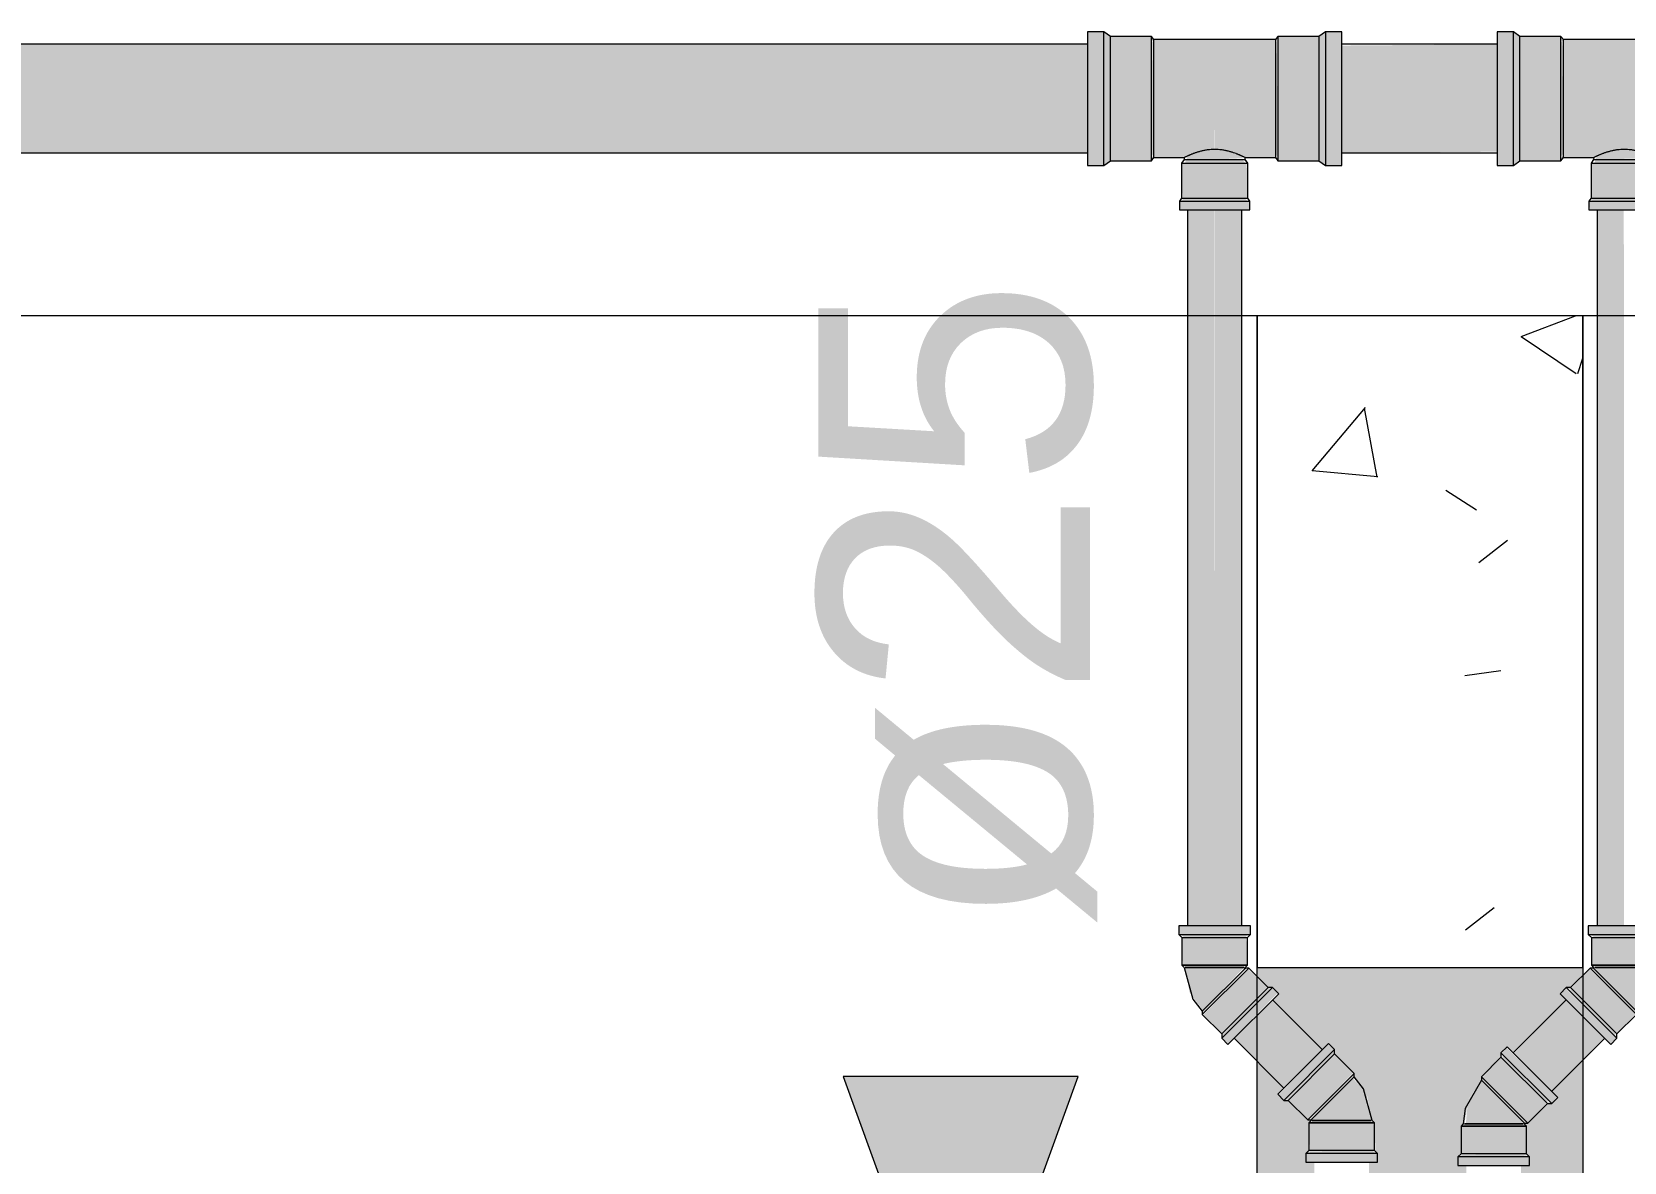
# Model space of a CAD drawing. Header units: metres. Extents: x 147 to 427, y -16 to 162.
# Drawn here: x 391.215 to 391.948, y 2.61 to 3.131 of the extents above; entities that cross this region are included whole.
import ezdxf

# ---------------------------------------------------------------- set-up
doc = ezdxf.new("R2010")
doc.units = ezdxf.units.M
for name, color, linetype, lineweight in [('A-DETL', 7, 'Continuous', 5), ('A-DETL-GENF', 7, 'Continuous', 5), ('A-WALL', 7, 'Continuous', 9), ('P-PIPE', 7, 'Continuous', 5), ('P-PIPE-IDEN', 7, 'Continuous', 5)]:
    doc.layers.add(name, color=color, linetype=linetype, lineweight=lineweight)
doc.styles.add('Arial_25', font='arial.ttf', dxfattribs={"height": 0.125})

# ---------------------------------------------------------------- blocks, each defined once
blk = doc.blocks.new('Joelho 45_90 - Agua Fria_Soldavel - MEP - Tigre - Standard-3635638-HH')
at = {"layer": 'P-PIPE', "true_color": 0x69503c}
for points in [[(-161.39466, 2.63883), (-161.37132, 2.66217), (-161.37455, 2.6646), (-161.39709, 2.64126), (-161.39501, 2.63919)], [(-161.39203, 2.63948), (-161.37181, 2.66019), (-161.37203, 2.66147), (-161.39347, 2.63952), (-161.39207, 2.63948)], [(-161.38183, 2.63016), (-161.36266, 2.64959), (-161.36271, 2.65084), (-161.38261, 2.63019), (-161.38222, 2.63018)], [(-161.35292, 2.61577), (-161.35344, 2.62847), (-161.38312, 2.62847), (-161.38261, 2.61577), (-161.36048, 2.61577), (-161.36047, 2.61577), (-161.35338, 2.61577)], [(-161.3654, 2.62847), (-161.35384, 2.6289), (-161.35515, 2.62957), (-161.38159, 2.62957), (-161.38222, 2.62847), (-161.36581, 2.62847)], [(-161.38452, 2.61037), (-161.35152, 2.61037), (-161.35209, 2.61437), (-161.38452, 2.61437), (-161.38452, 2.61192)]]:
    blk.add_hatch(color=27, dxfattribs=at).paths.add_polyline_path(points)
h = blk.add_hatch(color=27, dxfattribs=at)
h.paths.add_polyline_path([(-161.3837, 2.62985), (-161.36271, 2.65157), (-161.37132, 2.66019), (-161.39236, 2.63851), (-161.38406, 2.63022)])
h.paths.add_polyline_path([(-161.3784, 2.64591), (-161.3784, 2.64592), (-161.3784, 2.64766)])
h = blk.add_hatch(color=27, dxfattribs=at)
h.paths.add_polyline_path([(-161.35552, 2.62957), (-161.35446, 2.62957), (-161.35646, 2.64099), (-161.3592, 2.6448), (-161.36294, 2.64906), (-161.38131, 2.63016), (-161.38101, 2.62957), (-161.35587, 2.62957)])
h.paths.add_polyline_path([(-161.36047, 2.64053), (-161.36048, 2.64053), (-161.36047, 2.64199)])
h = blk.add_hatch(color=27, dxfattribs=at)
h.paths.add_polyline_path([(-161.38066, 2.61437), (-161.35292, 2.6148), (-161.35403, 2.61577), (-161.38261, 2.61535), (-161.38312, 2.61437), (-161.38088, 2.61437)])
h.paths.add_polyline_path([(-161.35152, 2.61437), (-161.35292, 2.61503), (-161.35209, 2.61437)])
at = {"layer": 'P-PIPE'}
for p, q in [((-161.37415, 2.665), (-161.39749, 2.64166)), ((-161.37132, 2.66217), (-161.39466, 2.63883)), ((-161.37132, 2.66217), (-161.37415, 2.665)), ((-161.37132, 2.66019), (-161.37132, 2.66217)), ((-161.37132, 2.66019), (-161.39268, 2.63883)), ((-161.36234, 2.65121), (-161.37132, 2.66019)), ((-161.36234, 2.65121), (-161.3837, 2.62985)), ((-161.3837, 2.62985), (-161.36234, 2.65121)), ((-161.38217, 2.62983), (-161.36231, 2.64968)), ((-161.36231, 2.64968), (-161.38217, 2.62983)), ((-161.36231, 2.64968), (-161.36234, 2.65121)), ((-161.39749, 2.64166), (-161.39466, 2.63883)), ((-161.39466, 2.63883), (-161.39268, 2.63883)), ((-161.39268, 2.63883), (-161.3837, 2.62985)), ((-161.3837, 2.62985), (-161.38217, 2.62983)), ((-161.38206, 2.62957), (-161.38312, 2.62847)), ((-161.38312, 2.62847), (-161.35292, 2.62847)), ((-161.38312, 2.62847), (-161.38312, 2.61577)), ((-161.35292, 2.62847), (-161.38312, 2.62847)), ((-161.38217, 2.62983), (-161.38183, 2.63016)), ((-161.38183, 2.63016), (-161.38217, 2.62983)), ((-161.38217, 2.62983), (-161.38206, 2.62957)), ((-161.35446, 2.62957), (-161.38159, 2.62957)), ((-161.38159, 2.62957), (-161.35446, 2.62957)), ((-161.35292, 2.62847), (-161.35398, 2.62957)), ((-161.35292, 2.61577), (-161.35292, 2.62847)), ((-161.38312, 2.61577), (-161.38452, 2.61437)), ((-161.38452, 2.61437), (-161.38452, 2.61037)), ((-161.35152, 2.61437), (-161.38452, 2.61437)), ((-161.38452, 2.61037), (-161.35152, 2.61037)), ((-161.35292, 2.61577), (-161.38312, 2.61577)), ((-161.35152, 2.61437), (-161.35292, 2.61577)), ((-161.35152, 2.61037), (-161.35152, 2.61437))]:
    blk.add_line(p, q, dxfattribs=at)
at = {"layer": 'P-PIPE', "flags": 128}
blk.add_lwpolyline([(-161.35398, 2.62957), (-161.35802, 2.64417), (-161.36231, 2.64968)], dxfattribs=at)
blk = doc.blocks.new('Joelho 45_90 - Agua Fria_Soldavel - MEP - Tigre - Standard-V237-HH')
at = {"layer": 'P-PIPE', "true_color": 0x69503c}
for points in [[(-161.27139, 2.63733), (-161.26896, 2.64056), (-161.2923, 2.6631), (-161.29443, 2.66037), (-161.27169, 2.63763)], [(-161.28235, 2.62835), (-161.27369, 2.63766), (-161.29473, 2.65869), (-161.30334, 2.64934), (-161.28272, 2.62872)], [(-161.28504, 2.62807), (-161.28449, 2.62813), (-161.28631, 2.63075), (-161.3036, 2.64757), (-161.3099, 2.63895), (-161.3109, 2.62807), (-161.28514, 2.62807)], [(-161.28422, 2.62866), (-161.28272, 2.62872), (-161.30334, 2.64934), (-161.30312, 2.64757), (-161.28427, 2.62872)], [(-161.30126, 2.62697), (-161.28383, 2.62739), (-161.28521, 2.62807), (-161.31159, 2.62807), (-161.31221, 2.62697), (-161.30166, 2.62697)], [(-161.31452, 2.60887), (-161.28152, 2.60887), (-161.28209, 2.61287), (-161.31452, 2.61287), (-161.31452, 2.61192)]]:
    blk.add_hatch(color=27, dxfattribs=at).paths.add_polyline_path(points)
h = blk.add_hatch(color=27, dxfattribs=at)
h.paths.add_polyline_path([(-161.27402, 2.63798), (-161.27258, 2.63852), (-161.29404, 2.65948), (-161.29398, 2.65794), (-161.27408, 2.63804)])
h.paths.add_polyline_path([(-161.29473, 2.65869), (-161.29443, 2.66037), (-161.29473, 2.65997), (-161.29473, 2.65895)])
h = blk.add_hatch(color=27, dxfattribs=at)
h.paths.add_polyline_path([(-161.30557, 2.62697), (-161.31312, 2.62697), (-161.31261, 2.61427), (-161.30557, 2.61427), (-161.30557, 2.62697)])
h.paths.add_polyline_path([(-161.29047, 2.62697), (-161.30557, 2.62697), (-161.30557, 2.61427), (-161.29047, 2.61427)])
h.paths.add_polyline_path([(-161.28292, 2.61427), (-161.28344, 2.62697), (-161.29047, 2.62697), (-161.29047, 2.61427), (-161.28344, 2.61427)])
h = blk.add_hatch(color=27, dxfattribs=at)
h.paths.add_polyline_path([(-161.31353, 2.61287), (-161.31353, 2.61362), (-161.31396, 2.61287)])
h.paths.add_polyline_path([(-161.31312, 2.61287), (-161.28292, 2.6133), (-161.28403, 2.61427), (-161.31267, 2.61379), (-161.31353, 2.61287)])
at = {"layer": 'P-PIPE'}
for p, q in [((-161.2919, 2.6635), (-161.29473, 2.66067)), ((-161.26856, 2.64016), (-161.2919, 2.6635)), ((-161.29473, 2.65869), (-161.30371, 2.64971)), ((-161.29473, 2.66067), (-161.29473, 2.65869)), ((-161.27139, 2.63733), (-161.29473, 2.66067)), ((-161.27337, 2.63733), (-161.29473, 2.65869)), ((-161.30371, 2.64971), (-161.30373, 2.64818)), ((-161.30373, 2.64818), (-161.28388, 2.62833)), ((-161.28388, 2.62833), (-161.30373, 2.64818)), ((-161.28235, 2.62835), (-161.30371, 2.64971)), ((-161.30371, 2.64971), (-161.28235, 2.62835)), ((-161.27139, 2.63733), (-161.26856, 2.64016)), ((-161.28235, 2.62835), (-161.27337, 2.63733)), ((-161.27337, 2.63733), (-161.27139, 2.63733)), ((-161.31206, 2.62807), (-161.31312, 2.62697)), ((-161.31312, 2.62697), (-161.28292, 2.62697)), ((-161.31312, 2.62697), (-161.31312, 2.61427)), ((-161.28292, 2.62697), (-161.31312, 2.62697)), ((-161.28446, 2.62807), (-161.31159, 2.62807)), ((-161.31159, 2.62807), (-161.28446, 2.62807)), ((-161.28422, 2.62866), (-161.28388, 2.62833)), ((-161.28388, 2.62833), (-161.28422, 2.62866)), ((-161.28398, 2.62807), (-161.28388, 2.62833)), ((-161.28292, 2.62697), (-161.28398, 2.62807)), ((-161.28388, 2.62833), (-161.28235, 2.62835)), ((-161.28292, 2.61427), (-161.28292, 2.62697)), ((-161.31312, 2.61427), (-161.31452, 2.61287)), ((-161.31452, 2.61287), (-161.31452, 2.60887)), ((-161.28152, 2.61287), (-161.31452, 2.61287)), ((-161.28292, 2.61427), (-161.31312, 2.61427)), ((-161.28152, 2.61287), (-161.28292, 2.61427)), ((-161.28152, 2.60887), (-161.28152, 2.61287)), ((-161.31452, 2.60887), (-161.28152, 2.60887))]:
    blk.add_line(p, q, dxfattribs=at)
at = {"layer": 'P-PIPE', "flags": 128}
blk.add_lwpolyline([(-161.30373, 2.64818), (-161.31121, 2.635), (-161.31206, 2.62807)], dxfattribs=at)
blk = doc.blocks.new('Te_Reducao - Agua Fria_Soldavel - MEP - Tigre - Standard-V275-HH')
at = {"layer": 'P-PIPE', "true_color": 0x69503c}
h = blk.add_hatch(color=27, dxfattribs=at)
h.paths.add_polyline_path([(-161.48502, 3.08463), (-161.48502, 3.08463), (-161.48364, 3.08555)])
h.paths.add_polyline_path([(-161.48502, 3.06925), (-161.47752, 3.06925), (-161.47752, 3.13075), (-161.48502, 3.13075), (-161.48502, 3.07018)])
for points in [[(-161.47752, 3.06925), (-161.47452, 3.07135), (-161.47488, 3.1289), (-161.47752, 3.13075), (-161.47752, 3.07018)], [(-161.37552, 3.06925), (-161.37552, 3.13075), (-161.37852, 3.12865), (-161.37817, 3.0711), (-161.37685, 3.07018)], [(-161.37315, 3.06925), (-161.36802, 3.06925), (-161.36802, 3.13075), (-161.37552, 3.13075), (-161.37552, 3.06925)], [(-161.45562, 3.07135), (-161.45562, 3.12865), (-161.47452, 3.12865), (-161.47452, 3.07135), (-161.45912, 3.07135)], [(-161.45452, 3.07285), (-161.43972, 3.07324), (-161.43354, 3.07558), (-161.42896, 3.07645), (-161.42652, 3.07661), (-161.42652, 3.12715), (-161.45452, 3.12692), (-161.45452, 3.07303)], [(-161.41252, 3.07285), (-161.39852, 3.07308), (-161.39852, 3.12715), (-161.42652, 3.12715), (-161.42643, 3.0766), (-161.4195, 3.07558), (-161.41333, 3.07324), (-161.41253, 3.07285)], [(-161.38345, 3.07135), (-161.37852, 3.07135), (-161.37852, 3.12865), (-161.39742, 3.12865), (-161.39742, 3.07135), (-161.39392, 3.07135)], [(-161.42647, 3.072), (-161.41356, 3.07256), (-161.41455, 3.0738), (-161.42044, 3.07586), (-161.42652, 3.07661), (-161.43277, 3.07581), (-161.43909, 3.07354), (-161.43935, 3.072), (-161.42652, 3.072)], [(-161.42329, 3.0542), (-161.41132, 3.0542), (-161.41178, 3.0703), (-161.44172, 3.0703), (-161.44127, 3.0542), (-161.4234, 3.0542)], [(-161.42344, 3.0488), (-161.41032, 3.0488), (-161.41088, 3.0528), (-161.44272, 3.0528), (-161.44217, 3.0488), (-161.42388, 3.0488)]]:
    blk.add_hatch(color=27, dxfattribs=at).paths.add_polyline_path(points)
h = blk.add_hatch(color=27, dxfattribs=at)
h.paths.add_polyline_path([(-161.45562, 3.07221), (-161.45452, 3.07312), (-161.45498, 3.07354), (-161.45553, 3.07242)])
h.paths.add_polyline_path([(-161.45562, 3.07308), (-161.45452, 3.07509), (-161.45508, 3.12623), (-161.45562, 3.12623), (-161.45562, 3.07354)])
h.paths.add_polyline_path([(-161.45452, 3.12633), (-161.45562, 3.12865), (-161.45562, 3.12692)])
h = blk.add_hatch(color=27, dxfattribs=at)
h.paths.add_polyline_path([(-161.39852, 3.12551), (-161.39778, 3.12758), (-161.39852, 3.12688), (-161.39852, 3.12623)])
h.paths.add_polyline_path([(-161.39742, 3.07308), (-161.39796, 3.12623), (-161.39852, 3.12551), (-161.39836, 3.07427), (-161.39779, 3.07354)])
h.paths.add_polyline_path([(-161.39742, 3.07135), (-161.39742, 3.07308), (-161.39814, 3.07285)])
h = blk.add_hatch(color=27, dxfattribs=at)
h.paths.add_polyline_path([(-161.44081, 3.0703), (-161.44081, 3.07128), (-161.44127, 3.0703)])
h.paths.add_polyline_path([(-161.42329, 3.0703), (-161.41224, 3.0703), (-161.41396, 3.072), (-161.43972, 3.072), (-161.44014, 3.0703), (-161.42339, 3.0703)])
h.paths.add_polyline_path([(-161.41178, 3.0703), (-161.4129, 3.072), (-161.4129, 3.07153), (-161.41224, 3.0708)])
h = blk.add_hatch(color=27, dxfattribs=at)
h.paths.add_polyline_path([(-161.41178, 3.0528), (-161.41132, 3.05283), (-161.41278, 3.0542), (-161.42653, 3.0542), (-161.42652, 3.0528), (-161.41224, 3.0528)])
h.paths.add_polyline_path([(-161.44175, 3.0528), (-161.44217, 3.05333), (-161.44217, 3.0528)])
h.paths.add_polyline_path([(-161.44172, 3.0528), (-161.42653, 3.05284), (-161.42663, 3.0542), (-161.44081, 3.0542), (-161.44175, 3.0528)])
at = {"layer": 'P-PIPE'}
for p, q in [((-161.47752, 3.13075), (-161.48502, 3.13075)), ((-161.48502, 3.13075), (-161.48502, 3.06925)), ((-161.47452, 3.12865), (-161.47752, 3.13075)), ((-161.47752, 3.06925), (-161.47752, 3.13075)), ((-161.37552, 3.13075), (-161.37852, 3.12865)), ((-161.36802, 3.13075), (-161.37552, 3.13075)), ((-161.37552, 3.13075), (-161.37552, 3.06925)), ((-161.36802, 3.06925), (-161.36802, 3.13075)), ((-161.45562, 3.12865), (-161.47452, 3.12865)), ((-161.47452, 3.07135), (-161.47452, 3.12865)), ((-161.45452, 3.12715), (-161.45562, 3.12865)), ((-161.45562, 3.07135), (-161.45562, 3.12865)), ((-161.42652, 3.12715), (-161.45452, 3.12715)), ((-161.45452, 3.07285), (-161.45452, 3.12715)), ((-161.39852, 3.12715), (-161.42652, 3.12715)), ((-161.39742, 3.12865), (-161.39852, 3.12715)), ((-161.39852, 3.12715), (-161.39852, 3.07285)), ((-161.37852, 3.12865), (-161.39742, 3.12865)), ((-161.39742, 3.12865), (-161.39742, 3.07135)), ((-161.37852, 3.12865), (-161.37852, 3.07135)), ((-161.47752, 3.06925), (-161.47452, 3.07135)), ((-161.47452, 3.07135), (-161.45562, 3.07135)), ((-161.45562, 3.07135), (-161.45452, 3.07285)), ((-161.45452, 3.07285), (-161.44052, 3.07285)), ((-161.44056, 3.072), (-161.44172, 3.0703)), ((-161.44052, 3.07285), (-161.44056, 3.072)), ((-161.44056, 3.072), (-161.41248, 3.072)), ((-161.44056, 3.072), (-161.43972, 3.072)), ((-161.41248, 3.072), (-161.41253, 3.07285)), ((-161.41253, 3.07285), (-161.39852, 3.07285)), ((-161.41132, 3.0703), (-161.41248, 3.072)), ((-161.39852, 3.07285), (-161.39742, 3.07135)), ((-161.39742, 3.07135), (-161.37852, 3.07135)), ((-161.37852, 3.07135), (-161.37552, 3.06925)), ((-161.48502, 3.06925), (-161.47752, 3.06925)), ((-161.44172, 3.0703), (-161.44172, 3.0542)), ((-161.44172, 3.0703), (-161.41132, 3.0703)), ((-161.41132, 3.0542), (-161.41132, 3.0703)), ((-161.37552, 3.06925), (-161.36802, 3.06925)), ((-161.44172, 3.0542), (-161.44272, 3.0528)), ((-161.44272, 3.0528), (-161.44272, 3.0488)), ((-161.44272, 3.0528), (-161.41032, 3.0528)), ((-161.44172, 3.0542), (-161.41132, 3.0542)), ((-161.41032, 3.0528), (-161.41132, 3.0542)), ((-161.41032, 3.0488), (-161.41032, 3.0528)), ((-161.44272, 3.0488), (-161.41032, 3.0488))]:
    blk.add_line(p, q, dxfattribs=at)
for points, knots in [([(-161.42652, 3.07661), (-161.42759, 3.0766), (-161.42917, 3.07651), (-161.43118, 3.07618), (-161.43238, 3.07592), (-161.4333, 3.07568), (-161.43397, 3.07549), (-161.43461, 3.07529), (-161.43523, 3.07509), (-161.43582, 3.07489), (-161.43638, 3.07468), (-161.43691, 3.07447), (-161.43742, 3.07427), (-161.43789, 3.07408), (-161.43832, 3.07388), (-161.43873, 3.0737), (-161.43909, 3.07354), (-161.43942, 3.07339), (-161.4398, 3.0732), (-161.44033, 3.07294), (-161.44052, 3.07286), (-161.44052, 3.07285)], [0, 0, 0, 0, 0.142857, 0.214286, 0.285714, 0.321429, 0.357143, 0.392857, 0.428571, 0.464286, 0.5, 0.535714, 0.571429, 0.607143, 0.642857, 0.678571, 0.714286, 0.75, 0.785714, 0.857143, 1, 1, 1, 1]), ([(-161.41253, 3.07285), (-161.41253, 3.07286), (-161.41272, 3.07294), (-161.41325, 3.0732), (-161.41363, 3.07339), (-161.41396, 3.07354), (-161.41432, 3.0737), (-161.41473, 3.07388), (-161.41516, 3.07408), (-161.41563, 3.07427), (-161.41614, 3.07447), (-161.41685, 3.07475), (-161.41762, 3.07503), (-161.41844, 3.07529), (-161.41908, 3.07549), (-161.41975, 3.07568), (-161.42044, 3.07586), (-161.42115, 3.07602), (-161.42212, 3.07622), (-161.42388, 3.07651), (-161.42546, 3.0766), (-161.42652, 3.07661)], [0, 0, 0, 0, 0.142857, 0.214286, 0.25, 0.285714, 0.321429, 0.357143, 0.392857, 0.428571, 0.464286, 0.5, 0.571429, 0.607143, 0.642857, 0.678571, 0.714286, 0.75, 0.785714, 0.857143, 1, 1, 1, 1])]:
    blk.add_open_spline(points, degree=3, knots=knots, dxfattribs=at)
blk = doc.blocks.new('Joelho 45_90 - Agua Fria_Soldavel - MEP - Tigre - Standard-V276-HH')
at = {"layer": 'P-PIPE', "true_color": 0x69503c}
for points in [[(-161.44203, 2.7152), (-161.41002, 2.7152), (-161.41059, 2.7192), (-161.44302, 2.7192), (-161.44246, 2.7152)], [(-161.41194, 2.7011), (-161.41142, 2.7011), (-161.41194, 2.7138), (-161.43407, 2.7138), (-161.43407, 2.7138), (-161.44162, 2.7138), (-161.44111, 2.7011), (-161.41228, 2.7011)], [(-161.41296, 2.7), (-161.41269, 2.7011), (-161.44071, 2.70067), (-161.4394, 2.7), (-161.41299, 2.7)], [(-161.43184, 2.67873), (-161.41194, 2.69938), (-161.41299, 2.69913), (-161.4319, 2.6802)], [(-161.42323, 2.66938), (-161.40219, 2.69106), (-161.41122, 2.69935), (-161.43184, 2.678), (-161.42382, 2.66997)], [(-161.4204, 2.66457), (-161.39746, 2.68831), (-161.40024, 2.69039), (-161.42323, 2.6674), (-161.4205, 2.66467)], [(-161.42323, 2.6674), (-161.40108, 2.69005), (-161.40262, 2.68999), (-161.42274, 2.66938), (-161.42315, 2.6677)]]:
    blk.add_hatch(color=27, dxfattribs=at).paths.add_polyline_path(points)
h = blk.add_hatch(color=27, dxfattribs=at)
h.paths.add_polyline_path([(-161.41269, 2.7138), (-161.41194, 2.71422), (-161.41142, 2.7152), (-161.44162, 2.71477), (-161.44052, 2.7138), (-161.41299, 2.7138)])
h.paths.add_polyline_path([(-161.44117, 2.7138), (-161.44246, 2.7152), (-161.44246, 2.71478), (-161.44162, 2.71414)])
h = blk.add_hatch(color=27, dxfattribs=at)
h.paths.add_polyline_path([(-161.4319, 2.68023), (-161.41299, 2.69994), (-161.41354, 2.7), (-161.44009, 2.7), (-161.43809, 2.68858), (-161.43547, 2.68493), (-161.4321, 2.6805)])
h.paths.add_polyline_path([(-161.43223, 2.67989), (-161.43214, 2.6805), (-161.43244, 2.6802)])
at = {"layer": 'P-PIPE'}
for p, q in [((-161.44302, 2.7192), (-161.44302, 2.7152)), ((-161.41002, 2.7192), (-161.44302, 2.7192)), ((-161.44302, 2.7152), (-161.44162, 2.7138)), ((-161.44302, 2.7152), (-161.41002, 2.7152)), ((-161.44162, 2.7138), (-161.44162, 2.7011)), ((-161.44162, 2.7138), (-161.41142, 2.7138)), ((-161.41142, 2.7138), (-161.41002, 2.7152)), ((-161.41142, 2.7011), (-161.41142, 2.7138)), ((-161.41002, 2.7152), (-161.41002, 2.7192)), ((-161.44162, 2.7011), (-161.44056, 2.7)), ((-161.41142, 2.7011), (-161.44162, 2.7011)), ((-161.44162, 2.7011), (-161.41142, 2.7011)), ((-161.44009, 2.7), (-161.41296, 2.7)), ((-161.41296, 2.7), (-161.44009, 2.7)), ((-161.41238, 2.69975), (-161.43223, 2.67989)), ((-161.43223, 2.67989), (-161.41238, 2.69975)), ((-161.43221, 2.67836), (-161.41085, 2.69972)), ((-161.41085, 2.69972), (-161.43221, 2.67836)), ((-161.41238, 2.69975), (-161.41272, 2.69941)), ((-161.41272, 2.69941), (-161.41238, 2.69975)), ((-161.41248, 2.7), (-161.41142, 2.7011)), ((-161.41238, 2.69975), (-161.41248, 2.7)), ((-161.41085, 2.69972), (-161.41238, 2.69975)), ((-161.40187, 2.69074), (-161.41085, 2.69972)), ((-161.42323, 2.6674), (-161.39989, 2.69074)), ((-161.42323, 2.66938), (-161.40187, 2.69074)), ((-161.39989, 2.69074), (-161.40187, 2.69074)), ((-161.39706, 2.68791), (-161.39989, 2.69074)), ((-161.4204, 2.66457), (-161.39706, 2.68791)), ((-161.43223, 2.67989), (-161.43221, 2.67836)), ((-161.43221, 2.67836), (-161.42323, 2.66938)), ((-161.42323, 2.66938), (-161.42323, 2.6674)), ((-161.42323, 2.6674), (-161.4204, 2.66457))]:
    blk.add_line(p, q, dxfattribs=at)
at = {"layer": 'P-PIPE', "flags": 128}
blk.add_lwpolyline([(-161.44056, 2.7), (-161.43653, 2.6854), (-161.43223, 2.67989)], dxfattribs=at)
blk = doc.blocks.new('Te_Reducao - Agua Fria_Soldavel - MEP - Tigre - Standard-V277-HH')
at = {"layer": 'P-PIPE', "true_color": 0x69503c}
h = blk.add_hatch(color=27, dxfattribs=at)
h.paths.add_polyline_path([(-161.29652, 3.08463), (-161.29652, 3.08463), (-161.29495, 3.08568)])
h.paths.add_polyline_path([(-161.29652, 3.06925), (-161.28902, 3.06925), (-161.28902, 3.13075), (-161.29652, 3.13075), (-161.29652, 3.07018)])
for points in [[(-161.28902, 3.06925), (-161.28602, 3.07135), (-161.28638, 3.1289), (-161.28902, 3.13075), (-161.28902, 3.07018)], [(-161.18702, 3.06925), (-161.18702, 3.13075), (-161.19002, 3.12865), (-161.18967, 3.0711), (-161.18835, 3.07018)], [(-161.26712, 3.07135), (-161.26712, 3.12865), (-161.28602, 3.12865), (-161.28602, 3.07135), (-161.27062, 3.07135)], [(-161.26602, 3.07285), (-161.25122, 3.07324), (-161.24504, 3.07558), (-161.24046, 3.07645), (-161.23802, 3.07661), (-161.23802, 3.12715), (-161.26602, 3.12692), (-161.26602, 3.07308)], [(-161.21853, 3.07285), (-161.21002, 3.07308), (-161.21002, 3.12715), (-161.23802, 3.12715), (-161.23802, 3.07661), (-161.231, 3.07558), (-161.22483, 3.07324), (-161.22282, 3.07285)], [(-161.20892, 3.07135), (-161.19002, 3.07135), (-161.19002, 3.12865), (-161.20892, 3.12865), (-161.20892, 3.07308)], [(-161.25122, 3.072), (-161.22506, 3.07256), (-161.22605, 3.0738), (-161.23194, 3.07586), (-161.23802, 3.07661), (-161.24427, 3.07581), (-161.25059, 3.07354), (-161.25099, 3.07256)], [(-161.23803, 3.0542), (-161.23802, 3.0542), (-161.22282, 3.0542), (-161.22328, 3.0703), (-161.25322, 3.0703), (-161.25277, 3.0542), (-161.23813, 3.0542)], [(-161.23802, 3.0488), (-161.22182, 3.0488), (-161.22238, 3.0528), (-161.25422, 3.0528), (-161.25367, 3.0488), (-161.23803, 3.0488)]]:
    blk.add_hatch(color=27, dxfattribs=at).paths.add_polyline_path(points)
h = blk.add_hatch(color=27, dxfattribs=at)
h.paths.add_polyline_path([(-161.18465, 3.06925), (-161.17952, 3.06925), (-161.17952, 3.13075), (-161.18702, 3.13075), (-161.18702, 3.06925)])
h.paths.add_polyline_path([(-161.17953, 3.08463), (-161.17952, 3.08463), (-161.18376, 3.08746)])
h = blk.add_hatch(color=27, dxfattribs=at)
h.paths.add_polyline_path([(-161.26712, 3.07221), (-161.26602, 3.07312), (-161.26648, 3.07354), (-161.26703, 3.07242)])
h.paths.add_polyline_path([(-161.26712, 3.07308), (-161.26602, 3.07509), (-161.26658, 3.12623), (-161.26712, 3.12623), (-161.26712, 3.07354)])
h.paths.add_polyline_path([(-161.26602, 3.12633), (-161.26712, 3.12865), (-161.26712, 3.12692)])
h = blk.add_hatch(color=27, dxfattribs=at)
h.paths.add_polyline_path([(-161.20892, 3.07308), (-161.20946, 3.12623), (-161.21002, 3.125), (-161.20986, 3.07427), (-161.20929, 3.07354)])
h.paths.add_polyline_path([(-161.20892, 3.07135), (-161.20892, 3.07308), (-161.20964, 3.07285)])
h.paths.add_polyline_path([(-161.21002, 3.12551), (-161.20928, 3.12758), (-161.21002, 3.12688), (-161.21002, 3.12623)])
h = blk.add_hatch(color=27, dxfattribs=at)
h.paths.add_polyline_path([(-161.25231, 3.0703), (-161.25231, 3.07128), (-161.25277, 3.0703)])
h.paths.add_polyline_path([(-161.24126, 3.0703), (-161.22374, 3.0703), (-161.22546, 3.072), (-161.25122, 3.072), (-161.25164, 3.0703), (-161.24275, 3.0703)])
h.paths.add_polyline_path([(-161.22328, 3.0703), (-161.2244, 3.072), (-161.2244, 3.07153), (-161.22374, 3.0708)])
h = blk.add_hatch(color=27, dxfattribs=at)
h.paths.add_polyline_path([(-161.2228, 3.0528), (-161.22428, 3.0542), (-161.23803, 3.0542), (-161.23802, 3.0528), (-161.22282, 3.0528)])
h.paths.add_polyline_path([(-161.25325, 3.0528), (-161.25367, 3.05333), (-161.25367, 3.0528)])
h.paths.add_polyline_path([(-161.25322, 3.0528), (-161.23803, 3.05284), (-161.23813, 3.0542), (-161.25231, 3.0542), (-161.25325, 3.0528)])
at = {"layer": 'P-PIPE'}
for p, q in [((-161.28902, 3.13075), (-161.29652, 3.13075)), ((-161.29652, 3.13075), (-161.29652, 3.06925)), ((-161.28602, 3.12865), (-161.28902, 3.13075)), ((-161.28902, 3.06925), (-161.28902, 3.13075)), ((-161.18702, 3.13075), (-161.19002, 3.12865)), ((-161.17952, 3.13075), (-161.18702, 3.13075)), ((-161.18702, 3.13075), (-161.18702, 3.06925)), ((-161.17952, 3.06925), (-161.17952, 3.13075)), ((-161.26712, 3.12865), (-161.28602, 3.12865)), ((-161.28602, 3.07135), (-161.28602, 3.12865)), ((-161.26602, 3.12715), (-161.26712, 3.12865)), ((-161.26712, 3.07135), (-161.26712, 3.12865)), ((-161.23802, 3.12715), (-161.26602, 3.12715)), ((-161.26602, 3.07285), (-161.26602, 3.12715)), ((-161.21002, 3.12715), (-161.23802, 3.12715)), ((-161.20892, 3.12865), (-161.21002, 3.12715)), ((-161.21002, 3.12715), (-161.21002, 3.07285)), ((-161.19002, 3.12865), (-161.20892, 3.12865)), ((-161.20892, 3.12865), (-161.20892, 3.07135)), ((-161.19002, 3.12865), (-161.19002, 3.07135)), ((-161.28902, 3.06925), (-161.28602, 3.07135)), ((-161.28602, 3.07135), (-161.26712, 3.07135)), ((-161.26712, 3.07135), (-161.26602, 3.07285)), ((-161.26602, 3.07285), (-161.25202, 3.07285)), ((-161.25206, 3.072), (-161.25322, 3.0703)), ((-161.25202, 3.07285), (-161.25206, 3.072)), ((-161.25206, 3.072), (-161.22398, 3.072)), ((-161.25206, 3.072), (-161.25122, 3.072)), ((-161.22398, 3.072), (-161.22403, 3.07285)), ((-161.22403, 3.07285), (-161.21002, 3.07285)), ((-161.22282, 3.0703), (-161.22398, 3.072)), ((-161.21002, 3.07285), (-161.20892, 3.07135)), ((-161.20892, 3.07135), (-161.19002, 3.07135)), ((-161.19002, 3.07135), (-161.18702, 3.06925)), ((-161.29652, 3.06925), (-161.28902, 3.06925)), ((-161.25322, 3.0703), (-161.25322, 3.0542)), ((-161.25322, 3.0703), (-161.22282, 3.0703)), ((-161.22282, 3.0542), (-161.22282, 3.0703)), ((-161.18702, 3.06925), (-161.17952, 3.06925)), ((-161.25322, 3.0542), (-161.25422, 3.0528)), ((-161.25422, 3.0528), (-161.25422, 3.0488)), ((-161.25422, 3.0528), (-161.22182, 3.0528)), ((-161.25322, 3.0542), (-161.22282, 3.0542)), ((-161.22182, 3.0528), (-161.22282, 3.0542)), ((-161.22182, 3.0488), (-161.22182, 3.0528)), ((-161.25422, 3.0488), (-161.22182, 3.0488))]:
    blk.add_line(p, q, dxfattribs=at)
for points, knots in [([(-161.23802, 3.07661), (-161.23909, 3.0766), (-161.24067, 3.07651), (-161.24268, 3.07618), (-161.24388, 3.07592), (-161.2448, 3.07568), (-161.24547, 3.07549), (-161.24611, 3.07529), (-161.24673, 3.07509), (-161.24732, 3.07489), (-161.24788, 3.07468), (-161.24841, 3.07447), (-161.24892, 3.07427), (-161.24939, 3.07408), (-161.24982, 3.07388), (-161.25023, 3.0737), (-161.25059, 3.07354), (-161.25092, 3.07339), (-161.2513, 3.0732), (-161.25183, 3.07294), (-161.25202, 3.07286), (-161.25202, 3.07285)], [0, 0, 0, 0, 0.142857, 0.214286, 0.285714, 0.321429, 0.357143, 0.392857, 0.428571, 0.464286, 0.5, 0.535714, 0.571429, 0.607143, 0.642857, 0.678571, 0.714286, 0.75, 0.785714, 0.857143, 1, 1, 1, 1]), ([(-161.22403, 3.07285), (-161.22403, 3.07286), (-161.22422, 3.07294), (-161.22475, 3.0732), (-161.22513, 3.07339), (-161.22546, 3.07354), (-161.22582, 3.0737), (-161.22623, 3.07388), (-161.22666, 3.07408), (-161.22713, 3.07427), (-161.22764, 3.07447), (-161.22835, 3.07475), (-161.22912, 3.07503), (-161.22994, 3.07529), (-161.23058, 3.07549), (-161.23125, 3.07568), (-161.23194, 3.07586), (-161.23265, 3.07602), (-161.23362, 3.07622), (-161.23538, 3.07651), (-161.23696, 3.0766), (-161.23802, 3.07661)], [0, 0, 0, 0, 0.142857, 0.214286, 0.25, 0.285714, 0.321429, 0.357143, 0.392857, 0.428571, 0.464286, 0.5, 0.571429, 0.607143, 0.642857, 0.678571, 0.714286, 0.75, 0.785714, 0.857143, 1, 1, 1, 1])]:
    blk.add_open_spline(points, degree=3, knots=knots, dxfattribs=at)
blk = doc.blocks.new('Joelho 45_90 - Agua Fria_Soldavel - MEP - Tigre - Standard-V278-HH')
at = {"layer": 'P-PIPE', "true_color": 0x69503c}
for points in [[(-161.25403, 2.7152), (-161.22152, 2.7152), (-161.22209, 2.7192), (-161.25452, 2.7192), (-161.25452, 2.7152)], [(-161.25227, 2.7011), (-161.22292, 2.7011), (-161.22344, 2.7138), (-161.23047, 2.7138), (-161.23048, 2.7138), (-161.25312, 2.7138), (-161.25261, 2.7011)], [(-161.24132, 2.66938), (-161.23271, 2.67873), (-161.25406, 2.69935), (-161.26236, 2.69041), (-161.24193, 2.66999)], [(-161.23271, 2.67873), (-161.23293, 2.6805), (-161.25227, 2.69939), (-161.25333, 2.69935), (-161.23364, 2.67966)], [(-161.24926, 2.7), (-161.22446, 2.7), (-161.22384, 2.7011), (-161.25222, 2.70068), (-161.25084, 2.7), (-161.24927, 2.7)], [(-161.23265, 2.68023), (-161.22615, 2.68912), (-161.22515, 2.7), (-161.25156, 2.69994), (-161.24998, 2.69756), (-161.23271, 2.68028)], [(-161.24415, 2.66457), (-161.24162, 2.6677), (-161.26501, 2.69039), (-161.26709, 2.68751), (-161.24455, 2.66497)]]:
    blk.add_hatch(color=27, dxfattribs=at).paths.add_polyline_path(points)
h = blk.add_hatch(color=27, dxfattribs=at)
h.paths.add_polyline_path([(-161.22252, 2.7152), (-161.22252, 2.71445), (-161.22209, 2.7152)])
h.paths.add_polyline_path([(-161.22515, 2.7138), (-161.22338, 2.71428), (-161.22292, 2.7152), (-161.25312, 2.71477), (-161.25156, 2.7138), (-161.22538, 2.7138)])
h = blk.add_hatch(color=27, dxfattribs=at)
h.paths.add_polyline_path([(-161.24203, 2.66811), (-161.24207, 2.67013), (-161.26236, 2.69008), (-161.26347, 2.68955), (-161.24251, 2.66859)])
h.paths.add_polyline_path([(-161.24132, 2.6674), (-161.24176, 2.66859), (-161.24162, 2.6677)])
at = {"layer": 'P-PIPE'}
for p, q in [((-161.25452, 2.7192), (-161.25452, 2.7152)), ((-161.22152, 2.7192), (-161.25452, 2.7192)), ((-161.25452, 2.7152), (-161.25312, 2.7138)), ((-161.25452, 2.7152), (-161.22152, 2.7152)), ((-161.25312, 2.7138), (-161.25312, 2.7011)), ((-161.25312, 2.7138), (-161.22292, 2.7138)), ((-161.22292, 2.7138), (-161.22152, 2.7152)), ((-161.22292, 2.7011), (-161.22292, 2.7138)), ((-161.22152, 2.7152), (-161.22152, 2.7192)), ((-161.2537, 2.69972), (-161.26268, 2.69074)), ((-161.25217, 2.69975), (-161.2537, 2.69972)), ((-161.2537, 2.69972), (-161.23234, 2.67836)), ((-161.23234, 2.67836), (-161.2537, 2.69972)), ((-161.25312, 2.7011), (-161.25206, 2.7)), ((-161.22292, 2.7011), (-161.25312, 2.7011)), ((-161.25312, 2.7011), (-161.22292, 2.7011)), ((-161.25206, 2.7), (-161.25217, 2.69975)), ((-161.25183, 2.69941), (-161.25217, 2.69975)), ((-161.23231, 2.67989), (-161.25217, 2.69975)), ((-161.25217, 2.69975), (-161.23231, 2.67989)), ((-161.25217, 2.69975), (-161.25183, 2.69941)), ((-161.25159, 2.7), (-161.22446, 2.7)), ((-161.22446, 2.7), (-161.25159, 2.7)), ((-161.22398, 2.7), (-161.22292, 2.7011)), ((-161.26466, 2.69074), (-161.26749, 2.68791)), ((-161.26268, 2.69074), (-161.26466, 2.69074)), ((-161.26466, 2.69074), (-161.24132, 2.6674)), ((-161.26268, 2.69074), (-161.24132, 2.66938)), ((-161.26749, 2.68791), (-161.24415, 2.66457)), ((-161.24132, 2.66938), (-161.23234, 2.67836)), ((-161.23234, 2.67836), (-161.23231, 2.67989)), ((-161.24132, 2.6674), (-161.24132, 2.66938)), ((-161.24415, 2.66457), (-161.24132, 2.6674))]:
    blk.add_line(p, q, dxfattribs=at)
at = {"layer": 'P-PIPE', "flags": 128}
blk.add_lwpolyline([(-161.23231, 2.67989), (-161.22484, 2.69307), (-161.22398, 2.7)], dxfattribs=at)
blk = doc.blocks.new('Anotacao_Tuboseta - Fluxo 2-2612755-HH')
at = {"layer": 'P-PIPE-IDEN'}
blk.add_hatch(color=256, dxfattribs=at).paths.add_polyline_path([(-158.60709, 1.29884), (-158.66118, 1.1502), (-158.71528, 1.29884)])
for p, q in [((-158.60709, 1.29884), (-158.71528, 1.29884)), ((-158.71528, 1.29884), (-158.66118, 1.1502)), ((-158.66118, 1.1502), (-158.60709, 1.29884))]:
    blk.add_line(p, q, dxfattribs=at)

msp = doc.modelspace()

# ---------------------------------------------------------------- hatches: boundary and pattern name
at = {"layer": 'A-DETL-GENF', "true_color": 0x808080}
h = msp.add_hatch(dxfattribs=at)
h.set_pattern_fill('FP_10', color=8, style=0, pattern_type=2)
h.set_pattern_definition([(50, (392.0856, 1.4), (0.364365, -0.031877), [0.0381, -0.4191]), (355, (392.0856, 1.4), (-0.070485, 0.38212), [0.03048, -0.33528]), (100.45, (392.1156, 1.397), (0.293886, 0.35023), [0.03238, -0.35618]), (46.184, (392.0856, 1.502), (0.54216, -0.08408), [0.05715, -0.62865]), (96.636, (392.1306, 1.495), (0.4748, 0.49485), [0.04857, -0.53427]), (351.184, (392.0856, 1.502), (0.47481, 0.49485), [0.04572, -0.50292]), (21, (392.1356, 1.476), (0.303226, -0.20453), [0.0381, -0.4191]), (326, (392.1356, 1.476), (0.12361, 0.36838), [0.03048, -0.33528]), (71.45, (392.1616, 1.459), (0.42683, 0.16384), [0.03238, -0.35618]), (37.5, (392.0856, 1.4), (0.006181, 0.169108), [0.01676, -0.31445, 0.01676, -0.3236, -0.33655]), (37.5, (392.0856, 1.4), (0.006181, 0.169108), [-0.67158, 0.01676, -0.31979]), (7.5, (392.0856, 1.4), (0.133641, 0.200358), [0.01676, -0.17729, 0.01676, -0.30683, -0.12827]), (7.5, (392.0856, 1.4), (0.133641, 0.200358), [-0.51765, 0.01676, -0.11151]), (327.5, (391.9716, 1.4), (0.271182, -0.011461), [0.01676, -0.11024, 0.01676, -0.37948, -0.52578]), (327.5, (391.9716, 1.4), (0.271182, -0.011461), [-0.52324, 0.01676, -0.50902]), (317.5, (391.9206, 1.4), (0.296258, 0.05085), [0.01676, -0.14834, 0.01676, -0.24638, -0.37338]), (317.5, (391.9206, 1.4), (0.296258, 0.05085), [-0.42824, 0.01676, -0.35662])])
h.paths.add_polyline_path([(391.92124, 2.7), (391.9286, 2.7), (391.9286, 3), (391.7786, 3), (391.7786, 2.7), (391.92094, 2.7)])
at = {"layer": 'A-WALL', "true_color": 0x7f7f7f}
h = msp.add_hatch(color=8, dxfattribs=at)
h.paths.add_polyline_path([(391.8736, 0.26199), (391.8745, 0.26199), (391.87329, 0.26339)])
h.paths.add_polyline_path([(391.87271, 0.26199), (391.87329, 0.26233), (391.87231, 0.26339)])
h.paths.add_polyline_path([(391.8736, 0.6266), (391.8745, 0.6266), (391.87329, 0.628)])
h.paths.add_polyline_path([(391.8727, 0.6266), (391.87315, 0.62708), (391.87251, 0.62729)])
h.paths.add_polyline_path([(391.89087, 2.65869), (391.89154, 2.65869), (391.89102, 2.65895)])
h.paths.add_polyline_path([(391.83222, 2.61577), (391.83222, 2.61529), (391.83268, 2.61503)])
h.paths.add_polyline_path([(391.83155, 0.6266), (391.83155, 0.62717), (391.83065, 0.6266)])
h.paths.add_polyline_path([(391.83155, 0.5734), (391.83065, 0.5734), (391.83186, 0.572)])
h.paths.add_polyline_path([(391.83245, 0.5734), (391.832, 0.57292), (391.83264, 0.57271)])
h.paths.add_polyline_path([(391.84924, 0), (391.9286, 0), (391.9286, 0.18607), (391.89728, 0.18597), (391.8957, 0.18566), (391.89016, 0.18384), (391.88758, 0.1835), (391.88133, 0.18485), (391.8755, 0.18886), (391.873, 0.19245), (391.87133, 0.19738), (391.87189, 0.20489), (391.87354, 0.20993), (391.87382, 0.24589), (391.87501, 0.24638), (391.87375, 0.24699), (391.87271, 0.24699), (391.87231, 0.26239), (391.87133, 0.26339), (391.87164, 0.26739), (391.87508, 0.26739), (391.8745, 0.568), (391.87108, 0.568), (391.87164, 0.57232), (391.87271, 0.5734), (391.87271, 0.5895), (391.87426, 0.59007), (391.87401, 0.5906), (391.87355, 0.59116), (391.87299, 0.59246), (391.8715, 0.59676), (391.87129, 0.60164), (391.87246, 0.60632), (391.87355, 0.60859), (391.8741, 0.6094), (391.87426, 0.60993), (391.87251, 0.6105), (391.87231, 0.62701), (391.87133, 0.628), (391.87164, 0.632), (391.87508, 0.632), (391.87508, 1.7662), (391.87208, 1.7662), (391.8726, 1.8338), (391.87508, 1.8338), (391.87493, 2.60887), (391.87108, 2.60887), (391.87164, 2.61329), (391.87248, 2.61427), (391.87299, 2.62697), (391.87401, 2.62807), (391.87601, 2.63949), (391.87888, 2.64345), (391.88222, 2.64828), (391.88226, 2.65007), (391.89087, 2.65948), (391.89087, 2.66067), (391.8941, 2.6631), (391.89683, 2.66097), (391.92094, 2.68508), (391.91851, 2.68831), (391.92129, 2.69039), (391.92213, 2.69005), (391.92324, 2.69041), (391.92324, 2.69106), (391.9286, 2.69669), (391.9286, 2.7), (391.7786, 2.69972), (391.77918, 2.69529), (391.78341, 2.69041), (391.78341, 2.69008), (391.78541, 2.69044), (391.78606, 2.69039), (391.78814, 2.68751), (391.78601, 2.68478), (391.80862, 2.66217), (391.81185, 2.6646), (391.8142, 2.66187), (391.81428, 2.66019), (391.82289, 2.65084), (391.82315, 2.64907), (391.82945, 2.64045), (391.83114, 2.62957), (391.83268, 2.62847), (391.83308, 2.61512), (391.83408, 2.61437), (391.83351, 2.61037), (391.83008, 2.61037), (391.83008, 1.8338), (391.83308, 1.8338), (391.83255, 1.7662), (391.83008, 1.7662), (391.83065, 0.632), (391.83408, 0.632), (391.83351, 0.62781), (391.83245, 0.6266), (391.83245, 0.6105), (391.83089, 0.60993), (391.83114, 0.6094), (391.8316, 0.60888), (391.83216, 0.60754), (391.83365, 0.60324), (391.83408, 0.6), (391.83269, 0.59368), (391.8316, 0.59116), (391.83105, 0.5906), (391.83089, 0.59007), (391.83264, 0.5895), (391.83285, 0.57299), (391.83382, 0.572), (391.83351, 0.568), (391.83008, 0.568), (391.83065, 0.26739), (391.83408, 0.26739), (391.83351, 0.2632), (391.83245, 0.26199), (391.83245, 0.24699), (391.83051, 0.24682), (391.83014, 0.24589), (391.8314, 0.24589), (391.83161, 0.20942), (391.83187, 0.20824), (391.83382, 0.20243), (391.83351, 0.19573), (391.83051, 0.18998), (391.82777, 0.18712), (391.82185, 0.18406), (391.81758, 0.1835), (391.81133, 0.18485), (391.80841, 0.18612), (391.78752, 0.18603), (391.7786, 0.18597), (391.7786, 0)])
h.paths.add_polyline_path([(391.8036, 0.26199), (391.8045, 0.26199), (391.80329, 0.26339)])
h.paths.add_polyline_path([(391.80271, 0.26199), (391.80329, 0.26233), (391.80231, 0.26339)])
h.paths.add_polyline_path([(391.8036, 0.6266), (391.8045, 0.6266), (391.80329, 0.628)])
h.paths.add_polyline_path([(391.8027, 0.6266), (391.80315, 0.62708), (391.80251, 0.62729)])
h.paths.add_polyline_path([(391.79447, 0.2139), (391.80354, 0.21404), (391.80382, 0.24589), (391.80501, 0.24638), (391.80375, 0.24699), (391.80271, 0.24699), (391.80231, 0.26239), (391.80133, 0.26339), (391.80164, 0.26739), (391.80508, 0.26739), (391.8045, 0.568), (391.80108, 0.568), (391.80164, 0.57232), (391.80271, 0.5734), (391.80218, 0.5849), (391.79057, 0.58473), (391.78948, 0.58374), (391.78408, 0.58375), (391.78408, 0.6165), (391.79025, 0.61559), (391.79098, 0.6149), (391.80257, 0.61559), (391.80231, 0.62701), (391.80133, 0.628), (391.80164, 0.632), (391.80508, 0.632), (391.80508, 1.7662), (391.80208, 1.7662), (391.80208, 1.78372), (391.78247, 1.78273), (391.78247, 1.76717), (391.77962, 1.76829), (391.7786, 1.76961), (391.7786, 0.21398), (391.79234, 0.21392)])
h.paths.add_polyline_path([(391.90155, 0.6266), (391.90155, 0.62717), (391.90065, 0.6266)])
h.paths.add_polyline_path([(391.90155, 0.5734), (391.90065, 0.5734), (391.90186, 0.572)])
h.paths.add_polyline_path([(391.90245, 0.5734), (391.902, 0.57292), (391.90264, 0.57271)])
h.paths.add_polyline_path([(391.9286, 0.21393), (391.92838, 1.77391), (391.92521, 1.76767), (391.92269, 1.76767), (391.92227, 1.78275), (391.90308, 1.78325), (391.90255, 1.7662), (391.90008, 1.7662), (391.90065, 0.632), (391.90408, 0.632), (391.90351, 0.62781), (391.90245, 0.6266), (391.90298, 0.6151), (391.91458, 0.61527), (391.91568, 0.61626), (391.92108, 0.61625), (391.92108, 0.5835), (391.91526, 0.58406), (391.91418, 0.5851), (391.90259, 0.58508), (391.90285, 0.57299), (391.90382, 0.572), (391.90351, 0.568), (391.90008, 0.568), (391.90065, 0.26739), (391.90408, 0.26739), (391.90351, 0.2632), (391.90245, 0.26199), (391.90245, 0.24699), (391.90051, 0.24682), (391.90014, 0.24589), (391.9014, 0.24589), (391.90257, 0.21404), (391.92785, 0.21395)])
h.paths.add_polyline_path([(391.83065, 0.26199), (391.83186, 0.26233), (391.83152, 0.26254)])
h.paths.add_polyline_path([(391.90155, 0.26199), (391.90152, 0.26254), (391.90065, 0.26199)])
h.paths.add_polyline_path([(391.87231, 0.572), (391.87315, 0.5734), (391.87271, 0.5734), (391.87251, 0.57271)])
h.paths.add_polyline_path([(391.80231, 0.572), (391.80315, 0.5734), (391.80271, 0.5734), (391.80251, 0.57271)])
h.paths.add_polyline_path([(391.80329, 0.572), (391.8045, 0.5734), (391.8036, 0.5734), (391.80329, 0.572)])
h.paths.add_polyline_path([(391.87329, 0.572), (391.8745, 0.5734), (391.8736, 0.5734), (391.87329, 0.572)])
h.paths.add_polyline_path([(391.91558, 0.58473), (391.91515, 0.58512), (391.91498, 0.5849)])
h.paths.add_polyline_path([(391.91515, 0.61488), (391.91436, 0.61492), (391.91427, 0.6149)])
h.paths.add_polyline_path([(391.80208, 1.81628), (391.8026, 1.8338), (391.80508, 1.8338), (391.80494, 2.61037), (391.80108, 2.61037), (391.80164, 2.61437), (391.80248, 2.6148), (391.80299, 2.61577), (391.80248, 2.61577), (391.80299, 2.62847), (391.80401, 2.63041), (391.80299, 2.63019), (391.801, 2.63075), (391.79324, 2.63916), (391.79324, 2.63949), (391.79124, 2.63913), (391.79059, 2.63919), (391.78851, 2.64206), (391.79064, 2.64479), (391.7786, 2.65683), (391.77895, 1.83039), (391.77994, 1.83233), (391.78247, 1.83233), (391.78247, 1.81727), (391.79412, 1.81668)])
h.paths.add_polyline_path([(391.90308, 1.81628), (391.92269, 1.81727), (391.92269, 1.83283), (391.92553, 1.83171), (391.9286, 1.82609), (391.9286, 2.65739), (391.91421, 2.64299), (391.91664, 2.63976), (391.91386, 2.63769), (391.91302, 2.63802), (391.91191, 2.63766), (391.91191, 2.63701), (391.90288, 2.62872), (391.90091, 2.62914), (391.90111, 2.62813), (391.90216, 2.62697), (391.90268, 2.62697), (391.90216, 2.61427), (391.90216, 2.61385), (391.90358, 2.61287), (391.90408, 2.61287), (391.90351, 2.60887), (391.90008, 2.60887), (391.90008, 1.8338), (391.90308, 1.8338), (391.90308, 1.81668)])
at = {"layer": 'P-PIPE', "true_color": 0x00ffff}
for points in [[(391.14226, 3.1), (391.70058, 3.10003), (391.70058, 3.125), (386.75161, 3.125), (386.75161, 3.1), (390.19962, 3.1)], [(391.81758, 3.1), (391.88908, 3.1), (391.88908, 3.125), (391.81758, 3.12443), (391.81758, 3.1)], [(391.14226, 3.075), (391.70058, 3.075), (391.70058, 3.1), (386.75161, 3.1), (386.75161, 3.075), (390.19962, 3.075)], [(391.81979, 3.075), (391.88908, 3.07557), (391.88908, 3.1), (391.81758, 3.1), (391.81758, 3.075)], [(391.74658, 2.7192), (391.75908, 2.7192), (391.75892, 3.0488), (391.74658, 3.0488), (391.74658, 2.72492)], [(391.75924, 2.7192), (391.77158, 2.7192), (391.77115, 3.0488), (391.75908, 3.0488), (391.75908, 2.7192)], [(391.9369, 2.7192), (391.94758, 2.7192), (391.94742, 3.0488), (391.93508, 3.0488), (391.93556, 2.7192), (391.93685, 2.7192)], [(391.79978, 2.65333), (391.80862, 2.66217), (391.78541, 2.68478), (391.77687, 2.67624), (391.79676, 2.65635)], [(391.90537, 2.65183), (391.92978, 2.67624), (391.92094, 2.68508), (391.89683, 2.66037), (391.90457, 2.65263)], [(391.79094, 2.64449), (391.79978, 2.65333), (391.77687, 2.67624), (391.76803, 2.6674), (391.79048, 2.64495)], [(391.91421, 2.64299), (391.93832, 2.6677), (391.92978, 2.67624), (391.90537, 2.65183), (391.91398, 2.64321)]]:
    msp.add_hatch(color=4, dxfattribs=at).paths.add_polyline_path(points)

# ---------------------------------------------------------------- linework, layer by layer
at = {"layer": 'A-DETL'}
for p, q in [((391.9286, 3), (391.7786, 3)), ((391.7786, 3), (391.7786, 2.7)), ((391.9286, 2.7), (391.9286, 3)), ((391.7786, 2.7), (391.9286, 2.7))]:
    msp.add_line(p, q, dxfattribs=at)
at = {"layer": 'A-WALL', "color": 253, "true_color": 0xaaaaaa}
for p, q in [((398.97758, 3), (386.42758, 3)), ((391.7786, 0), (391.7786, 3)), ((391.9286, 3), (391.9286, 0))]:
    msp.add_line(p, q, dxfattribs=at)
at = {"layer": 'P-PIPE'}
for p, q in [((391.70058, 3.125), (386.75161, 3.125)), ((391.88908, 3.125), (391.81758, 3.125)), ((386.75161, 3.075), (391.70058, 3.075)), ((391.81758, 3.075), (391.88908, 3.075)), ((391.74658, 3.0488), (391.74658, 2.7192)), ((391.77158, 2.7192), (391.77158, 3.0488)), ((391.93508, 3.0488), (391.93508, 2.7192)), ((391.80862, 2.66217), (391.78571, 2.68508)), ((391.92094, 2.68508), (391.89653, 2.66067)), ((391.76803, 2.6674), (391.79094, 2.64449)), ((391.91421, 2.64299), (391.93862, 2.6674))]:
    msp.add_line(p, q, dxfattribs=at)

# ---------------------------------------------------------------- block references
for name in ['Te_Reducao - Agua Fria_Soldavel - MEP - Tigre - Standard-V275-HH', 'Te_Reducao - Agua Fria_Soldavel - MEP - Tigre - Standard-V277-HH', 'Joelho 45_90 - Agua Fria_Soldavel - MEP - Tigre - Standard-V276-HH', 'Joelho 45_90 - Agua Fria_Soldavel - MEP - Tigre - Standard-V278-HH', 'Joelho 45_90 - Agua Fria_Soldavel - MEP - Tigre - Standard-3635638-HH', 'Joelho 45_90 - Agua Fria_Soldavel - MEP - Tigre - Standard-V237-HH']:
    msp.add_blockref(name, (553.1856, 0), dxfattribs=at)
at = {"layer": 'P-PIPE-IDEN'}
msp.add_blockref('Anotacao_Tuboseta - Fluxo 2-2612755-HH', (550.30339, 1.35093), dxfattribs=at)

# ---------------------------------------------------------------- texts
at = {"layer": 'P-PIPE-IDEN', "insert": (391.5767, 2.71693), "char_height": 0.125, "width": 0.3607594, "attachment_point": 1, "rotation": 90, "style": 'Arial_25'}
msp.add_mtext('ø25', dxfattribs=at)

doc.saveas('drawing.dxf')
